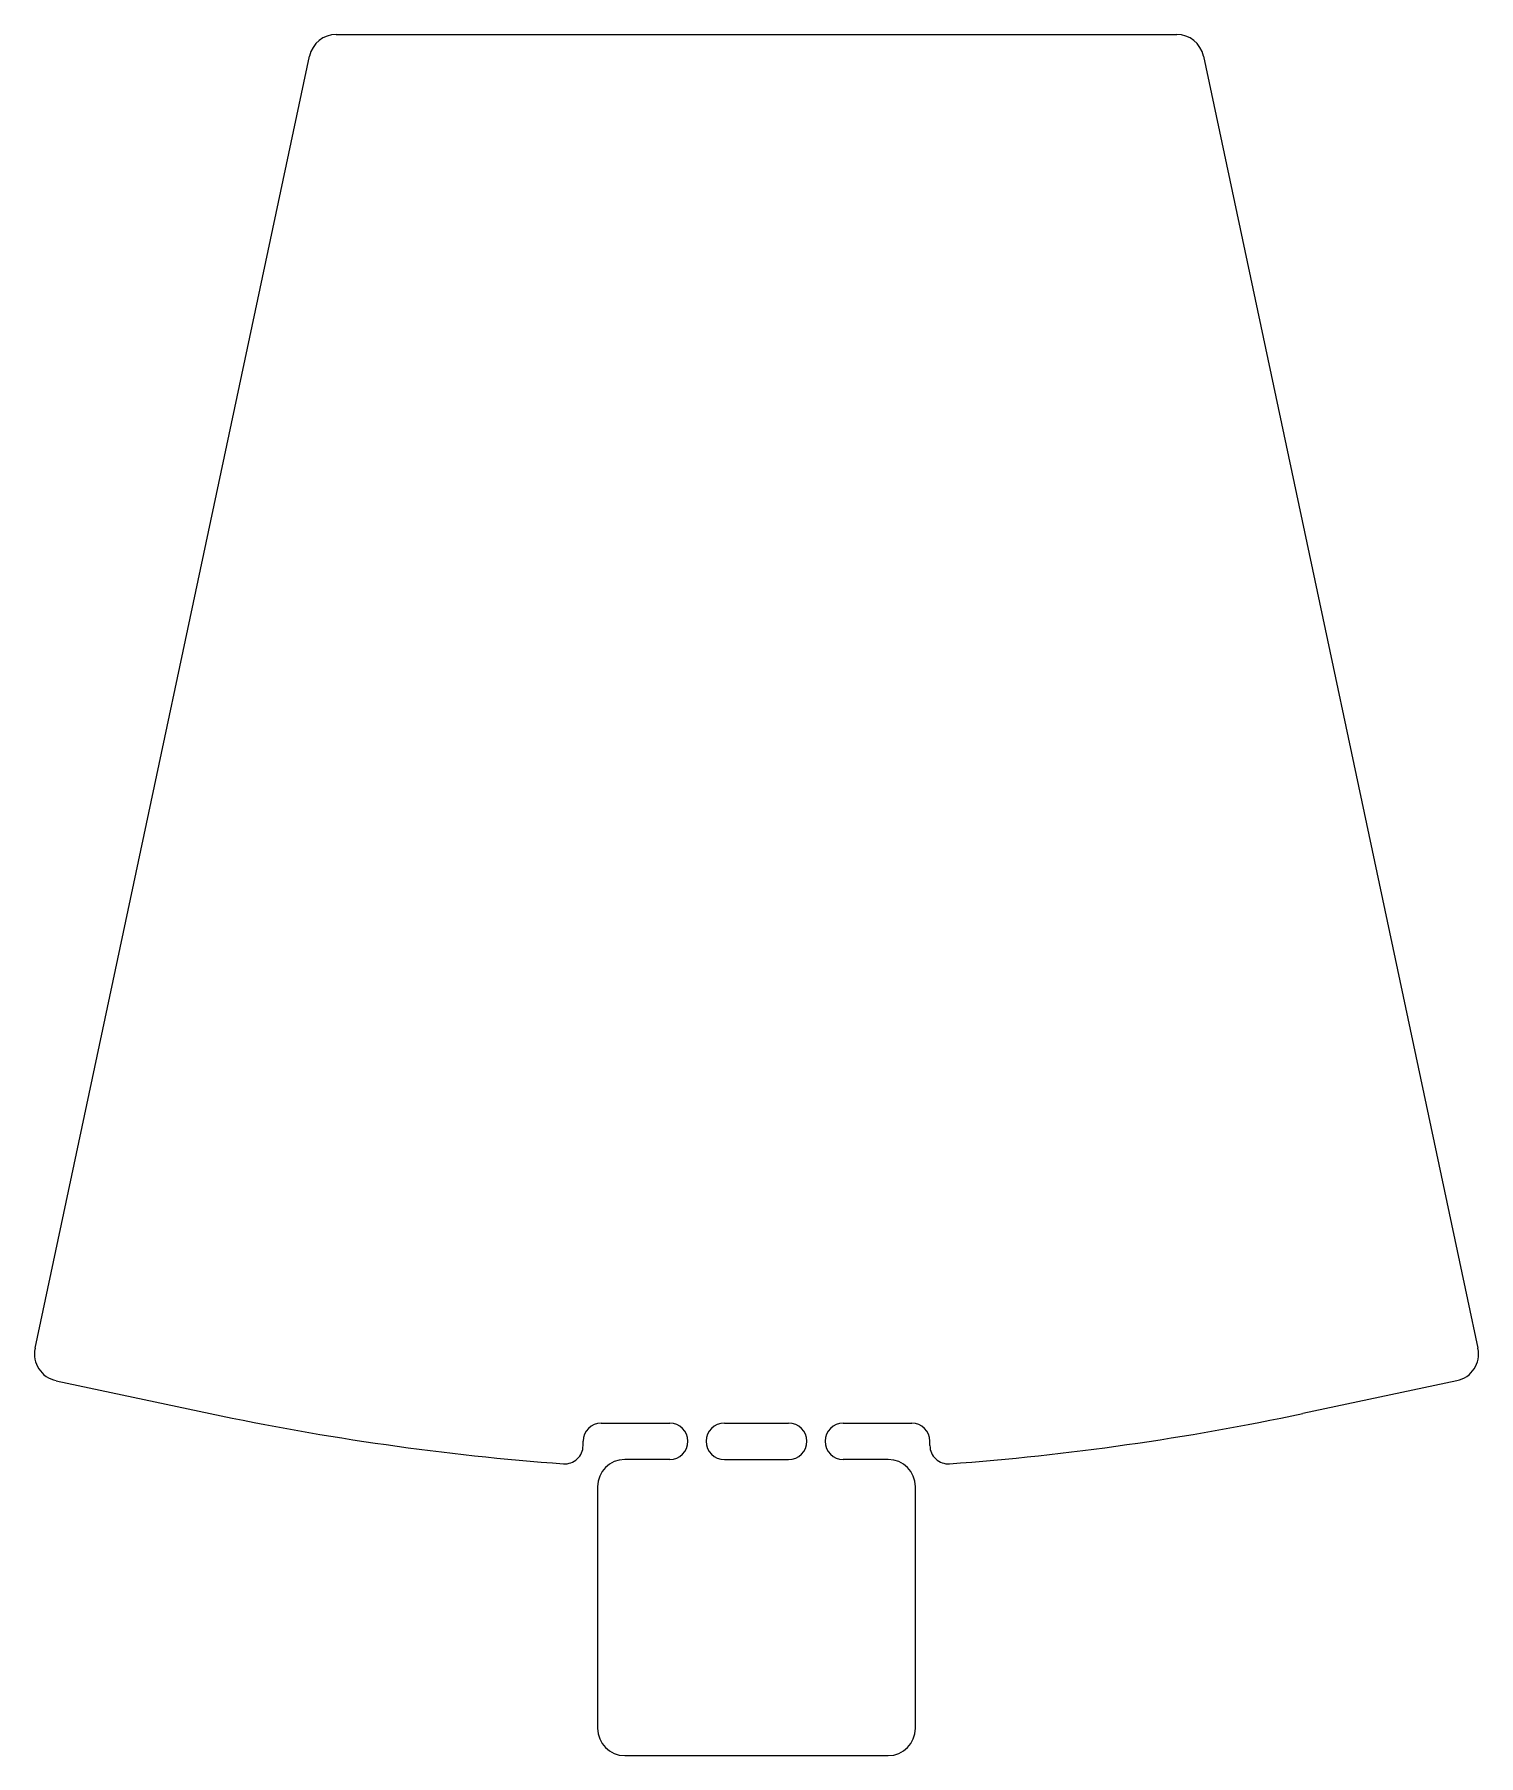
# Model space of a CAD drawing. Header units: millimetres. Extents: x -39.7 to 39.7, y -17.7 to 76.8.
import ezdxf

# ---------------------------------------------------------------- set-up
doc = ezdxf.new("R2010")
doc.units = ezdxf.units.MM
doc.layers.add('Body007', color=7, linetype='CONTINUOUS', lineweight=5, true_color=0xffffff)

msp = doc.modelspace()

# ---------------------------------------------------------------- linework, layer by layer
at = {"layer": 'Body007'}
for p, q in [((-23.076, 76.801), (-23.076, 76.801)), ((-23.076, 76.801), (-23.076, 76.801)), ((-23.076, 76.801), (23.076, 76.801)), ((23.076, 76.801), (23.076, 76.801)), ((23.076, 76.801), (23.076, 76.801)), ((-39.624, 4.662), (-24.543, 75.613)), ((-24.543, 75.613), (-24.543, 75.613)), ((-24.543, 75.613), (-24.543, 75.613)), ((24.543, 75.613), (24.543, 75.613)), ((24.543, 75.613), (24.543, 75.613)), ((24.543, 75.613), (39.624, 4.662)), ((-39.624, 4.662), (-39.624, 4.662)), ((-39.624, 4.662), (-39.624, 4.662)), ((39.624, 4.662), (39.624, 4.662)), ((39.624, 4.662), (39.624, 4.662)), ((-38.468, 2.883), (-29.998, 1.083)), ((-38.468, 2.883), (-38.468, 2.883)), ((-38.468, 2.883), (-38.468, 2.883)), ((38.468, 2.883), (29.998, 1.083)), ((38.468, 2.883), (38.468, 2.883)), ((38.468, 2.883), (38.468, 2.883)), ((-29.998, 1.083), (-29.998, 1.083)), ((-29.998, 1.083), (-29.998, 1.083)), ((29.998, 1.083), (29.998, 1.083)), ((29.998, 1.083), (29.998, 1.083)), ((-8.525, 0.555), (-4.763, 0.555)), ((-8.525, 0.555), (-8.525, 0.555)), ((-8.525, 0.555), (-8.525, 0.555)), ((-4.763, 0.555), (-4.763, 0.555)), ((-4.763, 0.555), (-4.763, 0.555)), ((-1.762, 0.555), (-1.762, 0.555)), ((-1.762, 0.555), (1.762, 0.555)), ((-1.762, 0.555), (-1.762, 0.555)), ((1.762, 0.555), (1.762, 0.555)), ((1.762, 0.555), (1.762, 0.555)), ((4.763, 0.555), (8.525, 0.555)), ((4.763, 0.555), (4.763, 0.555)), ((4.763, 0.555), (4.763, 0.555)), ((8.525, 0.555), (8.525, 0.555)), ((8.525, 0.555), (8.525, 0.555)), ((-9.525, -0.683), (-9.525, -0.445)), ((-9.525, -0.683), (-9.525, -0.445)), ((-9.525, -0.445), (-9.525, -0.445)), ((-9.525, -0.683), (-9.525, -0.445)), ((-9.525, -0.445), (-9.525, -0.445)), ((-9.525, -0.683), (-9.525, -0.445)), ((-9.525, -0.683), (-9.525, -0.683)), ((-9.525, -0.683), (-9.525, -0.683)), ((9.525, -0.683), (9.525, -0.445)), ((9.525, -0.683), (9.525, -0.445)), ((9.525, -0.445), (9.525, -0.445)), ((9.525, -0.683), (9.525, -0.445)), ((9.525, -0.445), (9.525, -0.445)), ((9.525, -0.683), (9.525, -0.445)), ((9.525, -0.683), (9.525, -0.683)), ((9.525, -0.683), (9.525, -0.683)), ((-10.598, -1.68), (-10.598, -1.68)), ((-10.598, -1.68), (-10.598, -1.68)), ((-4.763, -1.445), (-7.231, -1.445)), ((-7.231, -1.445), (-7.231, -1.445)), ((-7.231, -1.445), (-7.231, -1.445)), ((-4.763, -1.445), (-4.763, -1.445)), ((-4.763, -1.445), (-4.763, -1.445)), ((-1.762, -1.445), (-1.762, -1.445)), ((-1.762, -1.445), (-1.762, -1.445)), ((-1.762, -1.445), (1.762, -1.445)), ((1.762, -1.445), (1.762, -1.445)), ((1.762, -1.445), (1.762, -1.445)), ((7.231, -1.445), (4.763, -1.445)), ((4.763, -1.445), (4.763, -1.445)), ((4.763, -1.445), (4.763, -1.445)), ((7.231, -1.445), (7.231, -1.445)), ((7.231, -1.445), (7.231, -1.445)), ((10.598, -1.68), (10.598, -1.68)), ((10.598, -1.68), (10.598, -1.68)), ((-8.731, -2.945), (-8.731, -16.202)), ((-8.731, -2.945), (-8.731, -2.945)), ((-8.731, -2.945), (-8.731, -2.945)), ((8.731, -16.202), (8.731, -2.945)), ((8.731, -2.945), (8.731, -2.945)), ((8.731, -2.945), (8.731, -2.945)), ((-8.731, -16.202), (-8.731, -16.202)), ((-8.731, -16.202), (-8.731, -16.202)), ((8.731, -16.202), (8.731, -16.202)), ((8.731, -16.202), (8.731, -16.202)), ((-7.231, -17.702), (7.231, -17.702)), ((-7.231, -17.702), (-7.231, -17.702)), ((-7.231, -17.702), (-7.231, -17.702)), ((7.231, -17.702), (7.231, -17.702)), ((7.231, -17.702), (7.231, -17.702))]:
    msp.add_line(p, q, dxfattribs=at)
for centre, radius, start, end in [((-23.076, 75.301), 1.5, 90, 168), ((23.076, 75.301), 1.5, 12, 90), ((-38.157, 4.351), 1.5, 168, -102), ((38.157, 4.351), 1.5, -78, 12), ((0, 142.213), 144.283, -102, -94.21251), ((0, 142.213), 144.283, -85.78749, -78), ((-8.525, -0.445), 1, 90, 180), ((-4.763, -0.445), 1, -90, 90), ((-1.762, -0.445), 1, 90, -90), ((1.762, -0.445), 1, -90, 90), ((4.763, -0.445), 1, 90, -90), ((8.525, -0.445), 1, 0, 90), ((-10.525, -0.683), 1, -94.21251, 0), ((10.525, -0.683), 1, 180, -85.78749), ((-7.231, -2.945), 1.5, 90, 180), ((7.231, -2.945), 1.5, 0, 90), ((-7.231, -16.202), 1.5, 180, -90), ((7.231, -16.202), 1.5, -90, 0)]:
    msp.add_arc(centre, radius, start, end, dxfattribs=at)

doc.saveas('drawing.dxf')
